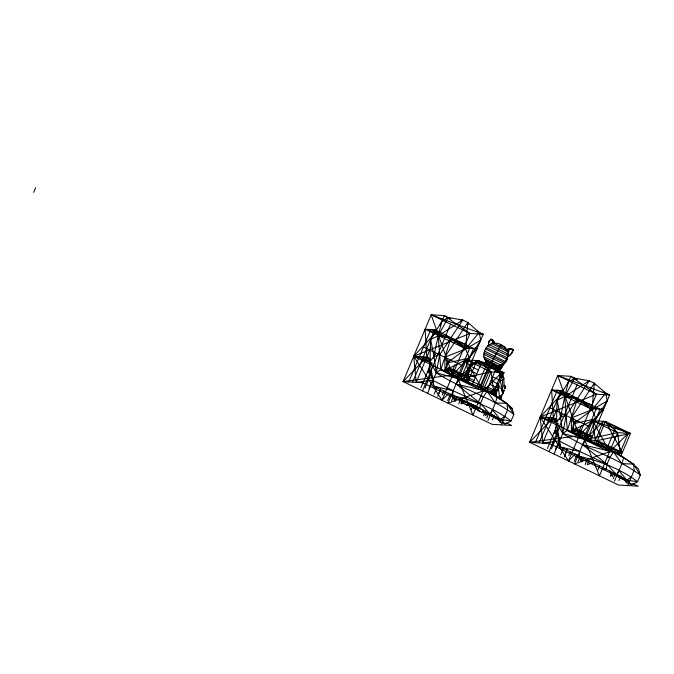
<?xml version="1.0" encoding="UTF-8"?>
<svg xmlns="http://www.w3.org/2000/svg" width="674" height="674" viewBox="0 0 674 674"><rect width="100%" height="100%" fill="white"/><g stroke="black" fill="none" stroke-linecap="round" stroke-linejoin="round"><path stroke-width="1.01" d="M491.085 393.397C492.138 389.319 497.218 391.552 494.8 388.114M494.859 388.106L495.466 388.224L495.171 389.951M497.387 390.414L497.446 388.359L497.968 388.409L498.145 390.499L497.26 390.414L497.446 388.359L497.294 390.423L497.968 390.709L497.454 390.507M497.892 388.822L498.145 390.499L498.061 388.679M501.987 388.62C500.487 389.909 503.175 390.44 501.852 390.305C501.532 386.253 503.377 389.53 502.172 390.035M504.413 387.407L504.304 385.25M505.138 385.991L505.357 388.502L504.919 388.367M494.724 368.173C500.656 368.686 505.39 364.002 507.295 358.787L507.851 354.718M498.406 369.276L498.364 368.189L494.91 364.651L490.284 362.856L488.423 361.466L485.828 361.348L486.544 363.741M504.919 386.825L505.138 386.269M505.121 386.463L505.121 388.772M505.365 386.539L505.146 388.275M499.063 369.487L501.456 367.937L502.256 365.982L500.959 368.863L498.6 369.714C499.594 367.178 486.224 361.222 486.013 361.812L486.561 363.412M446.348 372.301L447.334 362.882L449.053 360.312M572.849 433.037L573.827 423.609L575.545 421.048M502.383 390.322C500.234 390.49 503.074 387.137 501.852 388.477M498.221 369.36L498.179 368.29L494.8 364.811L487.403 361.289C483.3 361.357 483.325 354.145 484.564 351.129C486.19 345.939 491.472 342.055 497.008 343.285C504.211 344.363 510.993 352.039 506.494 359.04C504.413 363.042 500.361 366.513 495.567 365.889L486.021 361.382L486.367 363.665M502.332 376.505L503.941 372.68L466.172 359.95L448.016 403.145L483.056 391.046L466.172 359.95L479.02 360.716L485.482 363.817M496.258 389.623L495.744 396.834L496.965 390.954M487.555 361.18L486.392 361.146M500.858 398.502L501.136 396.118M497.867 370.043L498.019 368.046L494.817 364.668L487.403 361.289M441.773 321.523L438.252 335.905L440.83 369.689C464.091 383.304 492.054 389.521 512.013 408.259L513.807 414.409L511.052 420.964L505.365 424.081L500.293 419.455L479.829 408.528L433.845 386.295L432.994 380.422L429.043 368.383L429.97 361.685L430.627 339.393L441.773 321.523L448.176 317.454L462.726 320.024L467.815 322.467L465.557 349.022L469.534 358.071L446.407 369.579L445.017 371.029L440.83 369.689L436.23 372.722L427.678 393.052M568.266 382.251L564.745 396.641L567.323 430.416C590.584 444.04 618.547 450.249 638.514 468.986L640.3 475.145L637.545 481.691L631.858 484.808L626.795 480.183L606.33 469.256L560.347 447.022L559.487 441.15L555.544 429.119L556.471 422.421L557.128 400.129L568.266 382.251L574.669 378.181L589.219 380.759L594.299 383.194L592.058 409.75L596.035 418.807L572.9 430.307L571.51 431.756L567.323 430.416L562.723 433.449L554.18 453.787M478.498 410.095L473.763 408.065L473.654 405.234L477.31 407.012M477.622 409.169L473.763 408.065L474.024 405.226M494.876 416.33L500.293 419.455L511.052 420.964C493.916 408.006 473.418 400.373 452.625 395.528L453.223 390.752L432.994 380.422L432.202 376.766M617.78 474.9L626.795 480.183L637.545 481.691C620.417 468.742 599.911 461.1 579.126 456.256L579.724 451.487L559.487 441.15L558.299 435.674M488.776 362.107L487.572 360.969M498.044 369.268L498.002 368.223L494.758 364.819L488.583 361.989M495.424 389.783L495.12 390.019M505.365 424.081L500.083 421.924L496.671 417.4L490.032 414.063L480.503 403.532L456.062 384.012L459.508 379.167L436.23 372.722L434.039 356.495L430.627 339.393L438.252 335.905L451.133 337.682L440.83 369.689L489.046 391.4L496.527 396.337L497.075 397.315L507.059 403.372L513.807 414.409C490.301 396.556 460.839 388.881 436.23 372.722L439.692 354.794L462.726 320.024L460.839 320.597M498.052 369.975L498.196 367.937L496.409 366.007L495.146 365.594M630.754 483.646L631.858 484.808L626.576 482.66L623.172 478.136L616.533 474.799L607.004 464.268L582.555 444.747L586.001 439.895L562.723 433.449L560.541 417.231L557.128 400.129L564.745 396.641L577.626 398.41L567.323 430.416L615.539 452.136L633.552 464.1L640.3 475.145C616.794 457.284 587.34 449.609 562.723 433.449L566.185 415.529L589.219 380.759L587.34 381.324M467.823 382.234L468.371 374.104L469.492 370.211L476.847 373.741M498.229 370.077L498.372 368.012L495.289 365.443M433.323 358.197L438.252 335.905L448.176 317.454M559.471 419.776L560.541 417.231L564.745 396.641L574.669 378.181M497.572 388.005L498.381 384.087L500.251 380.49L499.956 373.211C493.756 367.035 484.766 362.629 476.055 361.736L469.879 364.87L465.085 375.367L463.805 379.782L464.95 381.476M494.969 394.787L495.971 390.735M505.626 362.191L507.581 358.425L507.783 355.695L487.639 346.023M478.717 407.804L478.018 410.5L482.373 412.555L493.09 414.965L490.815 415.378L485.128 412.943M484.454 412.589L482.373 412.555L483.073 409.851L460.991 399.227L462.667 403.094L467.074 405.251L471.623 404.417L468.961 402.85M445.017 371.029L447.334 362.882L465.557 349.022L480.672 340.202L479.265 332.383L467.807 322.467L444.773 357.237L445.017 371.029L461.463 379.277L459.441 378.839M571.51 431.756L573.827 423.609L592.058 409.75L607.173 400.929L605.766 393.111L594.299 383.194L571.266 417.964L571.51 431.756L587.964 440.012L585.933 439.566M507.834 353.993L489.324 344.658M497.075 397.315L495.398 402.9L488.01 420.475M498.836 398.713L499.4 396.876L498.929 390.971M479.239 362.351L476.055 361.736L470.764 366.327L465.827 381.391L468.371 374.104L475.296 377.423M491.582 394.037L492.61 391.206L493.958 391.122L495.07 390.12L494.084 390.187L488.178 387.348M501.363 395.891L500.614 398.688L504.321 389.968L502.989 392.538M491.927 363.615L493.579 363.724L495.382 365.46M33.7 192.334L35.612 187.785M506.233 422.851L511.718 425.488L492.104 424.317L403.103 381.585L431.175 314.8L444.267 315.575L450.847 318.735M408.781 381.922L430.796 329.544L469.702 348.222L457.157 378.072M412.657 382.158L434.671 329.78L473.578 348.458L460.763 378.948M429.001 388.51L432.497 380.187L416.195 382.369L430.897 347.396M440.189 325.281L444.267 315.575L469.98 333.47L483.174 334.253L468.986 368.004M420.905 387.744L429.759 366.69M450.577 324.135L422.556 390.92M425.008 388.081L430.913 374.028M434.199 394.13L436.912 387.668M446.618 364.575L447.334 362.882L444.773 357.237L465.557 349.022L479.265 332.383M438.302 394.467L440.661 388.839M447.359 372.907L449.743 367.246M437.729 396.27L440.762 389.05M442.296 394.897L443.981 390.878M450.982 374.222L454.958 364.76M436.558 329.889L425.117 329.207L426.827 357.06L403.103 381.585L452.54 374.955L469.98 333.47L431.175 314.8L452.54 374.955L452.76 377.204M434.957 333.487L413.743 356.276L442.009 400.263L452.642 374.963L477.116 348.669L475.288 347.792M447.679 400.6L450.367 394.206M451.563 400.836L454.015 394.989M450.721 394.231L455.102 401.047L456.677 397.298M463.763 380.422L464.555 378.552M466.138 374.769L467.36 371.871M458.708 403.785L460.73 398.974M467.781 382.183L476.863 360.59L501.785 372.553L492.61 394.383M462.482 400.061L460.864 403.911L466.703 401.898M478.22 362.629L479.02 360.716L480.377 361.972M472.356 384.407L481.683 362.233C490.352 364.558 501.692 368.333 503.807 378.426L504.186 386.817M477.293 386.514L486.518 364.583L489.375 364.752L479.559 387.567M471.168 409.767L473.19 404.956M480.469 387.626L489.324 366.572M481.8 388.671L491.017 366.74L493.874 366.917L488.76 365.67L492.104 365.872M504.995 402.58L496.527 396.337L487.083 391.291L483.426 396.598L480.503 403.532L479.829 408.528L475.81 408.284M486.889 390.414L495.87 369.049L498.246 369.192L501.094 372.848L503.672 378.325L501.094 372.848L499.56 372.115M483.629 415.748L485.777 410.626M487.218 412.463L485.786 415.875L483.443 410.188M494.387 395.411L495.904 391.813L483.073 391.046L458.135 379.083L476.863 360.59M486.695 418.133L488.726 413.297M492.424 419.877L494.446 415.074M501.254 419.144L500.083 421.924L499.021 420.138L490.68 415.386L494.556 415.614M501.229 424.856L507.665 409.548L507.059 403.372L495.398 402.9L487.083 391.291L456.062 384.012M511.844 408.663L508.895 405.731M632.726 483.578L638.211 486.215L618.606 485.044L529.604 442.312L557.676 375.528L570.768 376.311L577.34 379.47M535.274 442.658L557.288 390.28L596.195 408.958L583.65 438.799M539.149 442.885L561.172 390.507L600.071 409.185L587.256 439.684M555.494 449.246L558.999 440.914L542.688 443.096L556.985 409.093M567.474 384.138L570.768 376.311L596.473 394.197L609.667 394.989L590.264 441.158M547.406 448.48L556.252 427.417M577.07 384.862L549.049 451.656M551.5 448.817L557.802 433.82M560.692 454.857L563.801 447.477M573.119 425.311L573.827 423.609L571.266 417.964L592.058 409.75L605.766 393.111M564.795 455.194L567.163 449.575M573.86 433.643L576.236 427.973M564.222 457.006L567.264 449.785M568.789 455.624L570.474 451.614M577.483 434.949L581.46 425.488M563.051 390.625L551.618 389.943L553.329 417.796L529.604 442.312L579.033 435.682L596.473 394.197L557.676 375.528L579.033 435.682L579.252 437.931M560.802 394.913L540.236 417.012L568.502 460.991L579.143 435.69L603.609 409.396L601.781 408.52M574.181 461.336L576.868 454.933M578.056 461.564L580.112 456.669M577.214 454.958L581.595 461.774L583.17 458.025M585.201 464.512L587.222 459.702M594.283 442.919L603.356 421.317L628.278 433.281L619.103 455.11M588.975 460.797L587.357 464.647L593.196 462.625M596.094 443.871L605.522 421.452L630.443 433.416L620.889 456.138M597.661 470.503L599.683 465.683M606.971 448.362L615.817 427.299M627.721 485.592L634.158 470.275L633.552 464.1L621.891 463.636L613.576 452.018L609.919 457.326L607.004 464.268L606.33 469.256L602.303 469.02M610.122 476.484L611.916 472.213M613.719 473.199L612.278 476.611L609.945 470.924M613.197 478.86L615.632 473.064M614.511 481.202L621.891 463.636L623.576 458.042L623.029 457.065M618.926 480.613L620.948 475.802M624.899 479.13L626.576 482.66L627.747 479.88M501.759 367.574L500.967 368.223C501.026 370.152 500.31 365.83 498.811 366.041L495.778 366.437L495.567 365.889M493.343 342.493L491.927 339.814L492.509 339.679L490.512 339.334L493.798 341.549L494.371 343.336L493.343 342.493L493.798 341.549L492.509 339.679L491.009 339.132L488.903 341.474L488.262 345.686M494.606 395.849L494.168 393.894L495.811 390.558M489.551 340.791L488.903 341.474L491.009 339.132L488.852 342.704M504.801 385.932L505.239 386.118M494.623 395.646L494.084 390.187L498.381 384.087L491.034 380.557M616.533 474.799L618.976 470.578L626.795 480.183L631.361 476.939M463.805 379.782L469.492 370.211L465.085 375.367L470.764 366.327L469.879 364.87L475.608 362.604M464.1 400.744L462.667 403.094L460.106 399.126L461.639 400.23M468.506 402.9L467.074 405.251L465.633 403.734M480.672 340.202L469.534 358.071L447.334 362.882M607.173 400.929L596.035 418.807L573.827 423.609M511.524 353.589L513.344 349.857L511.962 349.014L507.151 349.469L511.962 349.014L512.847 350.05C512.257 352.982 509.957 355.299 507.345 356.588L509.401 355.838L511.524 353.589L513.344 349.857L509.325 349.006L507.151 349.469M500.605 373.051L503.807 378.426L502.459 380.507L502.812 387.575M494.8 364.811L487.428 360.876M432.994 380.422L429.97 361.685L435.758 353.934M559.487 441.15L556.471 422.421L562.251 414.662M491.784 394.206L493.958 391.122L492.104 393.447M507.295 358.787L507.126 357.759L486.283 347.75M507.16 351.44L491.742 343.597M501.405 372.495L499.956 373.211L495.104 370.877M498.996 369.285L498.6 369.714L499.645 369.546L498.886 369.175M442.009 400.263L448.867 393.178M461.463 380.161L465.734 375.738L448.496 367.465M568.502 460.991L575.36 453.905M588.672 440.156L592.235 436.474L574.998 428.192M500.352 397.677L501.009 397.854L500.942 397.121M486.24 362.57L486.005 361.677L486.561 361.466M483.073 391.046L501.785 372.553M603.356 421.317L584.628 439.81L599.43 475.844L617.595 432.649L605.522 421.452L592.673 420.686L574.509 463.881L609.549 451.782L622.397 452.549L605.522 421.452M628.278 433.281L609.574 451.782L584.628 439.81L617.595 432.649L630.443 433.416L597.476 440.577L584.628 439.81L622.397 452.549L617.527 454.225M506.637 360.059L506.494 359.04L485.566 348.997M508.482 349.755L509.325 349.006L507.598 356.849L507.134 354.979M494.716 395.798L496.275 394.551M504.86 416.203L500.293 419.455L492.483 409.843L490.032 414.063L487.782 412.1M462.726 320.024L438.252 335.905L440.055 336.781M589.219 380.759L564.745 396.641L566.556 397.508M472.921 363.598L476.055 361.736L480.916 364.07M497.404 369.613L499.847 368.804L501.818 367.17L500.883 365.038L483.806 356.841M499.055 369.672L500.967 368.745L501.355 367.659M416.195 382.369L413.743 356.276L469.98 333.47M542.688 443.096L540.236 417.012L596.473 394.197M494.244 342.645L491.27 343.774L493.798 341.549L494.371 343.336M506.536 349.84L508.07 349.284L508.744 352.165L507.354 351.23M492.003 393.161L495.904 391.813M482.373 412.555L485.213 411.62M449.137 338.281L451.133 337.682M434.039 356.495L439.692 354.794M575.63 399.008L577.626 398.41M560.541 417.231L566.185 415.529M476.501 362.267L482.87 362.309M486.224 361.458L487.26 361.188L488.549 362.182M486.224 361.247L487.277 360.986M481.051 362.595L491.093 371.913L472.937 415.108L458.135 379.083L491.093 371.913L503.941 372.68L498.406 370.026M501.035 373.312L503.941 372.68M498.912 369.689L499.872 369.504L499.847 368.804M482.222 362.688L484.058 362.376L482.129 362.368M496.468 368.771L500.437 367.667L503.444 364.76L502.888 363.547L483.881 354.423M466.391 382.2L468.135 381.939M455.54 377.103L465.734 375.738L447.047 368.745M583.061 437.696L592.235 436.474L573.54 429.473M477.141 408.68L473.502 406.902L474.395 406.877M473.763 408.065L477.175 409.169M496.662 396.851L499.4 396.876L503.116 393.624L502.914 389.589M492.601 376.817L500.251 380.49L502.459 380.507L499.956 373.211L503.807 378.426M492.643 415.437L490.815 415.378L485.347 412.699M621.057 476.341L617.173 476.114L625.523 480.874M465.869 344.456L425.117 329.207L463.923 347.877L477.116 348.669L475.246 347.969M465.734 375.738L452.54 374.955L413.743 356.276L426.827 357.06L430.492 358.821M458.135 379.083L468.818 379.723L466.172 359.95L491.093 371.913L493.739 391.687L468.346 379.555L468.388 381.349M403.103 381.585L422.716 382.756L462.364 401.788M480.789 396.438L483.426 396.598M451.251 395.444L452.625 395.528M592.37 405.192L551.618 389.943L590.416 408.613L603.609 409.396L601.739 408.697M477.866 403.381L480.503 403.532L453.223 390.752L433.845 386.295L431.983 376.075M592.235 436.474L579.033 435.682L540.236 417.012L553.329 417.796L556.985 419.548M529.604 442.312L549.209 443.484L623.576 479.189M607.282 457.174L609.919 457.326M577.753 456.18L579.126 456.256M604.367 464.108L607.004 464.268L579.724 451.487L560.347 447.022L558.291 435.783M497.943 388.603L497.555 388.679M501.144 367.532L501.658 367.642M582.555 444.747L613.576 452.018M487.032 390.895L489.046 391.4M492.652 415.892L490.68 415.386L498.693 419.481M619.145 476.619L617.173 476.114L623.408 479.298M480.014 411.056L478.018 410.5L475.642 406.346L479.256 408.065M433.845 386.295L438.033 387.634M560.347 447.022L563.691 448.092M630.443 433.416L592.673 420.686L595.319 440.451L620.24 452.414L617.595 432.649L592.673 420.686L609.549 451.782L597.476 440.577L599.809 446.272M486.561 361.256L486.426 362.477M431.175 314.8L483.174 334.253L476.602 331.103M557.676 375.528L609.667 394.989L603.095 391.83M413.743 356.276L432.354 363.244M540.236 417.012L558.847 423.98M473.502 406.902L477.419 408.368M501.237 397.618L500.403 397.618L501.009 397.854M510.252 407.543L512.013 408.259M468.085 402.926L471.623 404.417M491.995 363.438L488.81 361.913M468.632 404.552L474.319 407.197M493.806 343.1L506.444 349.612L504.565 346.908M484.564 351.129L505.736 361.744L503.284 364.187L498.811 366.041L484.395 358.678L485.659 359.579M484.151 352.772L504.127 362.368L504.658 363.564M463.013 347.801L465.557 349.022L456.205 340.117L457.065 341.996M589.514 408.528L592.058 409.75L582.707 400.853L583.558 402.732M470.764 366.327L478.414 370.001M423.457 347L462.364 365.679M549.95 407.736L588.857 426.415M489.484 384.239L496.409 387.567M473.991 380.54L468.076 377.701L468.767 380.785M423.289 356.849L429.928 360.034M447.165 368.316L462.196 375.528M549.79 417.585L557.373 421.225M573.658 429.043L588.697 436.263M597.476 440.577L622.397 452.549M419.413 356.622L429.97 361.685L436.23 372.722M446.407 369.579L458.32 375.3M545.906 417.349L556.471 422.421L562.723 433.449M572.9 430.307L584.813 436.027M427.501 372.056L430.155 373.337L428.226 370.329M553.994 432.792L556.657 434.064L554.719 431.065M468.969 404.964L473.687 407.231M485.019 412.665L497.083 418.461M468.363 404.737L479.088 410.5L476.577 408.688M475.642 406.346L479.029 408.183M469.331 404.737L471.084 405.714M499.931 345.071L501.608 346.048L500.79 345.096L490.899 363.648L491.767 364.508L491.927 366.083M470.536 404.004L473.94 406.161M571.603 395.52L590.416 408.613M445.101 334.784L463.923 347.877M556.775 420.188L553.329 417.796L557.162 423.752M570.996 430.088L579.033 435.682M430.282 359.461L426.827 357.06L430.113 362.174M444.495 369.352L452.54 374.955M460.106 399.126L462.372 401.055M502.678 346.006L503.427 346.748M497.058 369.116L500.63 373.076M486.19 361.913L486.729 363.648M479.02 360.716L480.014 362.545M494.168 393.894L495.348 396.101M488.92 364.819L487.142 361.559M500.538 388.418L498.381 384.087L498.777 388.999M501.397 390.153L503.116 393.624L502.459 390.591M594.299 383.194L595.159 385.073M555.544 429.119L557.246 432.885M467.807 322.467L468.666 324.346M429.043 368.383L431.183 373.093M498.246 369.192L498.836 370.473M466.61 378.881L468.135 382.394M625.455 480.023L626.576 482.66M499.333 420.172L500.083 421.924L499.569 420.172M500.251 380.49L501.793 387.558M581.106 456.778L581.595 461.774M454.605 396.042L455.102 401.047M501.245 374.828L501.094 372.848L501.22 374.693M490.815 415.378L490.032 413.819L490.815 415.378"/></g></svg>
